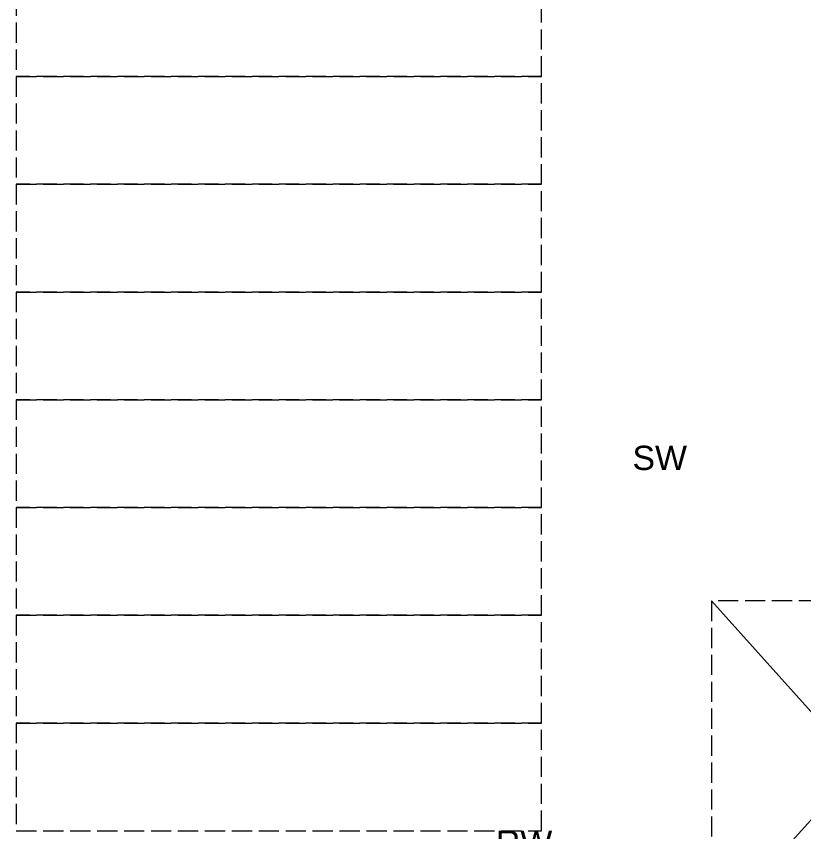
# Model space of a CAD drawing. Header units: millimetres. Extents: x 32522367 to 32638135, y 41424826 to 41540167.
# Drawn here: x 32614219 to 32617142, y 41456910 to 41459936 of the extents above; entities that cross this region are included whole.
import ezdxf

# ---------------------------------------------------------------- set-up
doc = ezdxf.new("R2010")
doc.units = ezdxf.units.MM
doc.linetypes.add('Strichlinie eng', pattern=[0.1, 0.075, -0.025])
doc.layers.add('240 Unterdaemmung', color=251, linetype='Continuous')
doc.layers.add('571 Fahrrad Stellplaetze', color=251, linetype='Continuous')
for name, color, linetype, lineweight in [('240 Unterdaemmung_Stift_Nr__1', 251, 'Continuous', 13), ('240 Unterdaemmung_Stift_Nr__6', 251, 'Continuous', 13), ('571 Fahrrad Stellplaetze_Stift_Nr__1', 251, 'Continuous', 13), ('956 Durchbruch Beschriftung_Stift_Nr__61', 251, 'Continuous', 25)]:
    doc.layers.add(name, color=color, linetype=linetype, lineweight=lineweight)
doc.styles.add('ERSTELLTER_STIL_1', font='arial.ttf')

# ---------------------------------------------------------------- blocks, each defined once
blk = doc.blocks.new('Öffnung_199')
at = {"layer": '240 Unterdaemmung_Stift_Nr__1', "color": 7, "linetype": 'Continuous', "lineweight": 13}
for p, q in [((72.5799, -4.5753), (73.2908, -6.0591)), ((72.2353, -5.7493), (73.6354, -4.8852))]:
    blk.add_line(p, q, dxfattribs=at)
at = {"layer": '240 Unterdaemmung_Stift_Nr__6', "color": 7, "linetype": 'Strichlinie eng', "lineweight": 13, "flags": 128}
for points in [[(72.5799, -4.5753), (72.2353, -5.7493)], [(73.6354, -4.8852), (72.5799, -4.5753)], [(73.2908, -6.0591), (73.6354, -4.8852)], [(72.2353, -5.7493), (73.2908, -6.0591)]]:
    blk.add_lwpolyline(points, dxfattribs=at)
blk = doc.blocks.new('Fahrradstellplatz 50x200')
at = {"layer": '571 Fahrrad Stellplaetze_Stift_Nr__1', "color": 7, "linetype": 'Strichlinie eng', "lineweight": 13}
for p, q in [((0, 1.95), (0, 0)), ((0.4, 1.95), (0, 1.95)), ((0.4, 0), (0.4, 1.95)), ((0, 0), (0.4, 0))]:
    blk.add_line(p, q, dxfattribs=at)

msp = doc.modelspace()

# ---------------------------------------------------------------- block references
at = {"layer": '240 Unterdaemmung', "color": 7, "linetype": 'Continuous', "lineweight": 13, "xscale": 1000, "yscale": 1000, "zscale": 1000, "rotation": 16.36019999999994}
msp.add_blockref('Öffnung_199', (32545868.865, 41441712.417), dxfattribs=at)
at = {"layer": '571 Fahrrad Stellplaetze', "color": 7, "linetype": 'Continuous', "lineweight": 13, "xscale": 999.9999999999995, "yscale": 999.9999999999995, "zscale": 999.9999999999995, "rotation": 270.0002935152813}
for p in [(32614218.774, 41460112.762), (32614218.776, 41459712.762), (32614218.778, 41459312.762), (32614218.78, 41458912.762), (32614218.782, 41458512.762), (32614218.784, 41458112.762), (32614218.786, 41457712.762), (32614218.789, 41457312.762)]:
    msp.add_blockref('Fahrradstellplatz 50x200', p, dxfattribs=at)

# ---------------------------------------------------------------- texts
at = {"layer": '956 Durchbruch Beschriftung_Stift_Nr__61', "color": 5, "linetype": 'Continuous', "lineweight": 25, "char_height": 90, "attachment_point": 1, "rotation": 0.000294, "style": 'ERSTELLTER_STIL_1'}
for s, insert in [('\\A1;{\\pql;\\fArial|b0|i0|c0|p0;\\W1.000000;SW}', (32616505.82, 41458342.203)), ('\\A1;{\\pql;\\fArial|b0|i0|c0|p0;\\W1.000000;RW}', (32615998.789, 41456913.63))]:
    msp.add_mtext(s, dxfattribs=dict(at, insert=insert))

doc.saveas('drawing.dxf')
